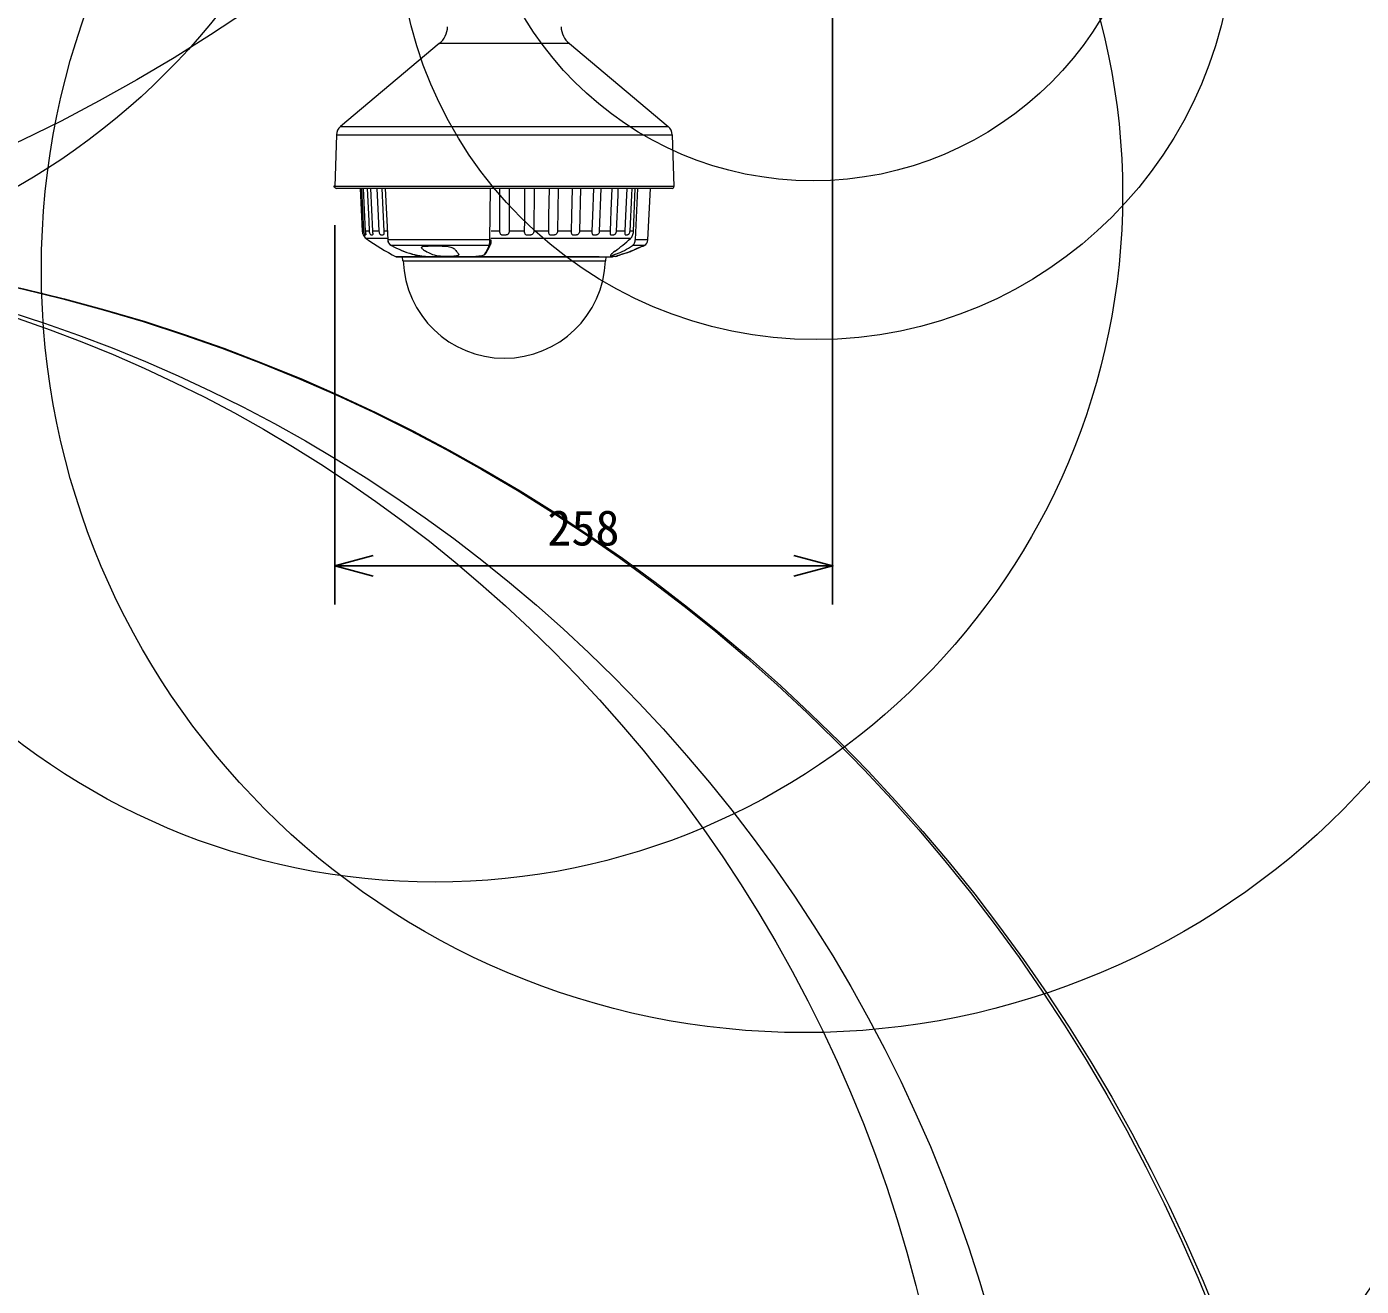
# Model space of a CAD drawing. Units: millimetres, scale not verified. Extents: x -11546 to 11816, y -1356 to 23432.
# Drawn here: x -5.5 to 63.7, y -21.9 to 43.4 of the extents above; entities that cross this region are included whole.
import ezdxf
from ezdxf.enums import TextEntityAlignment as Align

# ---------------------------------------------------------------- set-up
doc = ezdxf.new("R2010")
doc.units = ezdxf.units.MM
doc.header["$LTSCALE"] = 0.125
doc.header["$PDMODE"] = 32
doc.header["$PDSIZE"] = 0.0625
for name, color, linetype in [('0-0_0', 7, 'Continuous'), ('0-5_DEFPOINTS', 7, 'Continuous'), ('0-6_SUNPO', 7, 'Continuous')]:
    doc.layers.add(name, color=color, linetype=linetype)
doc.layers.add('0-4_GAIKEI', color=1, linetype='Continuous', lineweight=18)
doc.styles.add('ＭＳ ゴシック', font='')
doc.styles.get('ＭＳ ゴシック').set_extended_font_data('MS Gothic')

# ---------------------------------------------------------------- blocks, each defined once
blk = doc.blocks.new('_OPEN30')
at = {"layer": '0-0_0'}
blk.add_line((0, 0), (-1, 0), dxfattribs=at)
blk.add_lwpolyline([(-1, 0.26795), (0, 0), (-1, -0.26795)], dxfattribs=at)
blk = doc.blocks.new('D4')
at = {"layer": '0-5_DEFPOINTS'}
for p in [(100.79, -47.0837), (74.9869, -83.3945), (100.79, -103.053)]:
    blk.add_point(p, dxfattribs=at)
at = {"layer": '0-6_SUNPO'}
for p, q in [((100.79, -49.0837), (100.79, -105.053)), ((74.9869, -85.3945), (74.9869, -105.053)), ((76.9869, -103.053), (98.79, -103.053))]:
    blk.add_line(p, q, dxfattribs=at)
at = {"layer": '0-6_SUNPO', "xscale": 2, "yscale": 2, "rotation": 180}
blk.add_blockref('_OPEN30', (74.9869, -103.053), dxfattribs=at)
at = {"layer": '0-6_SUNPO', "xscale": 2, "yscale": 2}
blk.add_blockref('_OPEN30', (100.79, -103.053), dxfattribs=at)
at = {"layer": '0-6_SUNPO', "style": 'ＭＳ ゴシック'}
blk.add_text('258', height=1.833, dxfattribs=at).set_placement((86.0134, -102.553), align=Align.BOTTOM_LEFT)

msp = doc.modelspace()

# ---------------------------------------------------------------- linework, layer by layer
at = {"layer": '0-4_GAIKEI', "color": 7}
for p, q in [((15.9225, 42.5257), (10.8037, 38.2305)), ((22.6634, 42.5257), (27.7822, 38.2305)), ((10.5897, 37.7918), (10.4964, 35.1208)), ((27.9961, 37.7918), (28.0894, 35.1208)), ((27.9925, 35.0204), (10.5934, 35.0204)), ((11.8132, 35.0204), (11.9292, 32.8067)), ((26.737, 32.3481), (26.877, 35.0204)), ((11.9293, 32.8058), (11.9292, 32.8067)), ((11.9292, 32.8067), (11.9294, 32.8041)), ((11.9294, 32.8041), (11.9293, 32.805)), ((26.029, 31.8438), (26.0282, 31.8435)), ((26.031, 31.8446), (26.0306, 31.8444)), ((26.5223, 32.0424), (26.5471, 32.055)), ((13.7102, 31.4726), (24.8757, 31.4726)), ((14.0268, 31.2703), (14.0091, 31.4726)), ((14.0268, 31.2703), (24.5591, 31.2703)), ((24.5591, 31.2703), (24.5768, 31.4726)), ((24.8984, 31.4781), (24.9308, 31.4947)), ((25.0541, 31.4947), (24.9308, 31.4947)), ((25.0604, 31.4955), (25.1249, 31.512))]:
    msp.add_line(p, q, dxfattribs=at)
at = {"layer": '0-4_GAIKEI'}
for p, q in [((22.6634, 42.5257), (15.9225, 42.5257)), ((10.8037, 38.2305), (27.7822, 38.2305)), ((10.5897, 37.7918), (27.9961, 37.7918)), ((28.0894, 35.1208), (10.4964, 35.1208)), ((11.9702, 35.0204), (12.0845, 32.8067)), ((12.3497, 35.0204), (12.4588, 32.8067)), ((12.9403, 35.0204), (13.0408, 32.8067)), ((13.1141, 35.0204), (13.254, 32.3481)), ((18.5429, 32.3481), (18.5738, 35.0204)), ((19.5429, 35.0204), (19.5429, 32.8067)), ((20.838, 35.0204), (20.8178, 32.8067)), ((22.0861, 35.0204), (22.0464, 32.8067)), ((23.2493, 35.0204), (23.1913, 32.8067)), ((24.2923, 35.0204), (24.2177, 32.8067)), ((25.1697, 34.6759), (25.0945, 32.8067)), ((25.1835, 35.0204), (25.1697, 34.6759)), ((25.88, 34.6759), (25.7951, 32.8067)), ((25.8957, 35.0204), (25.88, 34.6759)), ((26.1909, 35.0204), (26.0818, 32.3481)), ((11.9751, 32.6133), (11.975, 32.6154)), ((11.9758, 32.6133), (11.9751, 32.6133)), ((11.9978, 32.8041), (11.9978, 32.8067)), ((12.0845, 32.8067), (12.0847, 32.8041)), ((12.2881, 32.8067), (12.0845, 32.8067)), ((12.1017, 32.6738), (12.1048, 32.6133)), ((12.4588, 32.8067), (12.459, 32.8041)), ((12.7911, 32.8067), (12.4588, 32.8067)), ((12.7909, 32.8041), (12.7911, 32.8067)), ((13.0408, 32.8067), (13.0409, 32.8041)), ((13.2207, 32.8067), (13.0408, 32.8067)), ((19.0437, 32.8067), (18.603, 32.8067)), ((19.0429, 32.8041), (19.0437, 32.8067)), ((19.5429, 32.8067), (19.5429, 32.8041)), ((20.3262, 32.8067), (19.5429, 32.8067)), ((20.3254, 32.8041), (20.3262, 32.8067)), ((20.8178, 32.8067), (20.8178, 32.8041)), ((21.5773, 32.8067), (20.8178, 32.8067)), ((21.5765, 32.8041), (21.5773, 32.8067)), ((22.0464, 32.8067), (22.0463, 32.8041)), ((22.7589, 32.8067), (22.0464, 32.8067)), ((22.7582, 32.8041), (22.7589, 32.8067)), ((23.1913, 32.8067), (23.1912, 32.8041)), ((23.8353, 32.8067), (23.1913, 32.8067)), ((24.2177, 32.8067), (24.2176, 32.8041)), ((24.7737, 32.8067), (24.2177, 32.8067)), ((25.0945, 32.8067), (25.0944, 32.8041)), ((25.5455, 32.8067), (25.0945, 32.8067)), ((25.5449, 32.8041), (25.5455, 32.8067)), ((25.7951, 32.8067), (25.7949, 32.8041)), ((25.9942, 32.8067), (25.7951, 32.8067)), ((13.2406, 32.4271), (12.1322, 32.4271)), ((18.5429, 32.3481), (13.254, 32.3481)), ((18.5099, 32.055), (13.4388, 32.055)), ((25.8326, 32.4271), (18.5987, 32.4271)), ((26.5471, 32.055), (25.93, 32.055)), ((26.737, 32.3481), (26.0818, 32.3481)), ((24.2122, 31.4781), (13.6875, 31.4781)), ((15.2069, 31.4955), (17.8109, 31.4955)), ((15.2113, 31.4947), (17.8125, 31.4947)), ((24.8008, 31.5569), (24.8008, 31.5339)), ((24.9308, 31.4947), (24.8549, 31.4947)), ((25.0604, 31.4955), (24.861, 31.4955)), ((25.4579, 31.6249), (25.4572, 31.6247))]:
    msp.add_line(p, q, dxfattribs=at)
for points in [[(11.8833, 35.0204), (11.9978, 32.8067), (11.9292, 32.8067)], [(12.1785, 35.0204), (12.2618, 33.3332), (12.2881, 32.8067)], [(12.6899, 35.0204), (12.755, 33.5946), (12.7911, 32.8067)], [(19.0422, 35.0204), (19.0429, 33.8577), (19.0428, 33.3332), (19.0437, 32.8067)], [(20.3449, 35.0204), (20.335, 33.8577), (20.33, 33.3332), (20.3262, 32.8067)], [(21.6155, 35.0204), (21.5906, 33.5946), (21.5773, 32.8067)], [(22.8156, 35.0204), (22.7788, 33.5946), (22.7589, 32.8067)], [(23.9087, 35.0204), (23.8612, 33.5946), (23.8353, 32.8067)], [(24.8617, 35.0204), (24.8153, 33.8577), (24.7942, 33.3332), (24.7737, 32.8067)], [(25.6453, 35.0204), (25.5808, 33.5946), (25.5455, 32.8067)], [(25.8326, 32.4271), (25.8655, 32.461), (25.8951, 32.499), (25.9214, 32.5409), (25.944, 32.586), (25.9626, 32.6339), (25.9771, 32.684), (25.9873, 32.7356), (25.9932, 32.7884), (25.9942, 32.8067), (26.0845, 35.0204)], [(11.9978, 32.8041), (12.0021, 32.7644), (12.01, 32.7264), (12.021, 32.6911), (12.0351, 32.6585), (12.0499, 32.6326), (12.0578, 32.6221), (12.0644, 32.6155), (12.0678, 32.6135), (12.0692, 32.6133), (12.1048, 32.6133)], [(12.0847, 32.8041), (12.0876, 32.7665), (12.0976, 32.6962), (12.1058, 32.6524), (12.1094, 32.6265)], [(12.1094, 32.6265), (12.1089, 32.6174), (12.1078, 32.6147), (12.1065, 32.6136), (12.1048, 32.6133)], [(12.2879, 32.8041), (12.2926, 32.7643), (12.3017, 32.7264), (12.3148, 32.6912), (12.3322, 32.6585), (12.3517, 32.6327), (12.3636, 32.6216), (12.3744, 32.615), (12.3821, 32.6133), (12.4521, 32.6133)], [(12.4689, 32.6692), (12.4692, 32.6443), (12.4682, 32.6341), (12.4648, 32.6222), (12.4596, 32.6155), (12.4521, 32.6133)], [(12.459, 32.8041), (12.4634, 32.7389), (12.4683, 32.6797), (12.4689, 32.6692)], [(12.7909, 32.8041), (12.7958, 32.7643), (12.8058, 32.7263), (12.8206, 32.6913), (12.8408, 32.6585), (12.8643, 32.6329), (12.8794, 32.6217), (12.8938, 32.615), (12.905, 32.6133), (13.0073, 32.6133)], [(13.0409, 32.8041), (13.0438, 32.7265), (13.0438, 32.691), (13.0417, 32.6617), (13.0395, 32.6488), (13.0343, 32.6325), (13.0284, 32.623), (13.0209, 32.6166), (13.0073, 32.6133)], [(19.0429, 32.8041), (19.0461, 32.7643), (19.055, 32.7262), (19.0697, 32.6913), (19.0842, 32.6686), (19.1019, 32.6489), (19.1224, 32.6331), (19.1447, 32.6219), (19.1672, 32.6154), (19.1905, 32.6133), (19.3953, 32.6133)], [(19.5429, 32.8041), (19.5398, 32.7643), (19.5309, 32.7262), (19.5162, 32.6913), (19.5017, 32.6686), (19.484, 32.6489), (19.4635, 32.6331), (19.4412, 32.6219), (19.4186, 32.6154), (19.3953, 32.6133)], [(20.3254, 32.8041), (20.3278, 32.7643), (20.3355, 32.7263), (20.3485, 32.6912), (20.3616, 32.6685), (20.3778, 32.6489), (20.397, 32.6331), (20.4182, 32.6218), (20.4399, 32.6154), (20.4627, 32.6133), (20.6644, 32.6133)], [(20.8178, 32.8041), (20.814, 32.7642), (20.8041, 32.7262), (20.7882, 32.6913), (20.7728, 32.6686), (20.7542, 32.649), (20.7329, 32.6332), (20.7101, 32.6219), (20.6875, 32.6154), (20.6644, 32.6133)], [(21.5765, 32.8041), (21.5781, 32.7644), (21.5843, 32.7263), (21.5952, 32.6911), (21.6035, 32.6738), (21.6135, 32.658), (21.625, 32.6443), (21.6382, 32.633), (21.6576, 32.6218), (21.6778, 32.6154), (21.6993, 32.6133), (21.8917, 32.6133)], [(22.0463, 32.8041), (22.042, 32.7642), (22.0315, 32.7262), (22.0148, 32.6913), (21.9989, 32.6687), (21.9799, 32.649), (21.9586, 32.6332), (21.936, 32.6219), (21.914, 32.6154), (21.8917, 32.6133)], [(22.7582, 32.8041), (22.7586, 32.7723), (22.7612, 32.7413), (22.7656, 32.7154), (22.772, 32.6911), (22.7791, 32.6727), (22.7881, 32.656), (22.7974, 32.6434), (22.8081, 32.6329), (22.8251, 32.6217), (22.8432, 32.6153), (22.8628, 32.6133), (23.0401, 32.6133)], [(23.1912, 32.8041), (23.1865, 32.7642), (23.1756, 32.7262), (23.1587, 32.6914), (23.1428, 32.6687), (23.124, 32.649), (23.1031, 32.6331), (23.0814, 32.6218), (23.0608, 32.6154), (23.0401, 32.6133)], [(23.8346, 32.8041), (23.8353, 32.8066), (23.8353, 32.8067)], [(23.8346, 32.8041), (23.8346, 32.7646), (23.8372, 32.7265), (23.8431, 32.691), (23.8478, 32.674), (23.854, 32.6583), (23.8617, 32.6444), (23.8711, 32.6327), (23.8853, 32.6216), (23.9007, 32.6153), (23.9178, 32.6133), (24.0747, 32.6133)], [(24.2176, 32.8041), (24.2127, 32.7642), (24.2018, 32.7262), (24.1851, 32.6913), (24.1697, 32.6687), (24.1517, 32.649), (24.1319, 32.6331), (24.1117, 32.6218), (24.093, 32.6154), (24.0747, 32.6133)], [(24.773, 32.8041), (24.7722, 32.7646), (24.7729, 32.7265), (24.7759, 32.691), (24.7799, 32.6686), (24.7861, 32.6488), (24.7949, 32.6326), (24.8059, 32.6215), (24.8182, 32.6153), (24.8323, 32.6133), (24.9639, 32.6133)], [(24.773, 32.8041), (24.7736, 32.8065), (24.7737, 32.8067)], [(25.0944, 32.8041), (25.0895, 32.7642), (25.0788, 32.7262), (25.0629, 32.6913), (25.0517, 32.6734), (25.0391, 32.6571), (25.0267, 32.6441), (25.0136, 32.633), (24.9956, 32.6217), (24.9794, 32.6154), (24.9639, 32.6133)], [(25.5449, 32.8041), (25.5421, 32.7265), (25.542, 32.691), (25.5441, 32.6617), (25.5463, 32.6488), (25.5515, 32.6325), (25.5574, 32.623), (25.565, 32.6166), (25.5785, 32.6133), (25.6809, 32.6133)], [(25.7949, 32.8041), (25.7901, 32.7643), (25.78, 32.7263), (25.7653, 32.6913), (25.745, 32.6585), (25.7215, 32.6329), (25.7065, 32.6217), (25.692, 32.615), (25.6809, 32.6133)], [(13.254, 32.3481), (13.2568, 32.3182), (13.2638, 32.2815), (13.2732, 32.2494), (13.2886, 32.2118), (13.306, 32.1798), (13.3269, 32.1495), (13.3524, 32.1199), (13.3808, 32.0936), (13.4099, 32.0721), (13.4388, 32.055)], [(15.0976, 31.8435), (15.0618, 31.8683), (15.0335, 31.894), (15.0147, 31.9185), (15.0088, 31.9303), (15.0051, 31.9419), (15.0039, 31.9566), (15.0071, 31.9707), (15.0177, 31.9871), (15.0354, 32.0013), (15.0497, 32.0087), (15.0665, 32.015), (15.1091, 32.0247), (15.1624, 32.0296), (15.3506, 32.0363), (15.5311, 32.0411), (15.6782, 32.0424)], [(15.6782, 32.0424), (15.8069, 32.0415), (16.0679, 32.0356), (16.2417, 32.0305)], [(16.2417, 32.0305), (16.3135, 32.0255), (16.3855, 32.0152), (16.4553, 32.0001), (16.5211, 31.9811), (16.5774, 31.9605), (16.6281, 31.9377), (16.6722, 31.9133), (16.7068, 31.8896), (16.7343, 31.8654), (16.7518, 31.8442)], [(18.5099, 32.055), (18.5204, 32.0945), (18.5292, 32.1446), (18.5363, 32.2075), (18.5408, 32.2751), (18.5429, 32.3481)], [(18.5429, 32.3481), (18.5842, 32.3485), (18.5953, 32.3494), (18.5972, 32.3498), (18.5976, 32.35), (18.5978, 32.3501), (18.5978, 32.3502)], [(18.5979, 32.3502), (18.5936, 32.2553), (18.5848, 32.1813), (18.5731, 32.1244), (18.5612, 32.0867), (18.5584, 32.0799)], [(25.93, 32.055), (25.9529, 32.0713), (25.9745, 32.0905), (26.0042, 32.1239), (26.0234, 32.1517), (26.0442, 32.1902), (26.0635, 32.2406), (26.0736, 32.2803), (26.0791, 32.3143), (26.0818, 32.3481)], [(15.2121, 31.4946), (15.1234, 31.4975), (15.0206, 31.5068), (14.9106, 31.5221), (14.7994, 31.5421), (14.656, 31.5746), (14.5542, 31.6023), (14.5217, 31.6122)], [(14.5248, 31.6123), (14.6017, 31.5899), (14.6792, 31.5697), (14.757, 31.5518), (14.9078, 31.5231), (14.9775, 31.5128), (15.1043, 31.4995), (15.1577, 31.4964), (15.2069, 31.4955)], [(15.5076, 31.6248), (15.5755, 31.5976), (15.6521, 31.5735), (15.7095, 31.5587), (15.7693, 31.5457), (15.8321, 31.5345), (15.8957, 31.5254), (15.9593, 31.5186), (16.0211, 31.5143), (16.0808, 31.5127)], [(16.914, 31.6255), (16.9223, 31.6136), (16.9277, 31.6019), (16.9298, 31.5929), (16.9297, 31.5841), (16.9272, 31.5748), (16.9219, 31.5659), (16.9138, 31.5574), (16.9029, 31.5496), (16.8865, 31.5412), (16.8664, 31.5339), (16.843, 31.5277), (16.8167, 31.5226), (16.7567, 31.5156), (16.6817, 31.5128)], [(17.8109, 31.4955), (17.8795, 31.4966), (17.946, 31.5003), (18.0081, 31.5067), (18.066, 31.5157), (18.1169, 31.5271), (18.1622, 31.541), (18.2, 31.5566), (18.2318, 31.5742), (18.257, 31.5933), (18.2739, 31.6123)], [(18.3173, 31.6312), (18.2964, 31.6072), (18.2676, 31.5844), (18.2298, 31.5627), (18.1844, 31.5438), (18.1289, 31.5269), (18.0605, 31.5127), (17.9726, 31.5014), (17.8761, 31.4955), (17.8128, 31.4946)], [(25.0324, 31.7713), (24.9519, 31.7111), (24.885, 31.6566), (24.8521, 31.6269), (24.8268, 31.6009), (24.8096, 31.5791), (24.803, 31.5668), (24.8008, 31.5569)], [(24.8008, 31.534), (24.8039, 31.5186), (24.8128, 31.5062), (24.8273, 31.4979), (24.8449, 31.4948), (24.8539, 31.4946)], [(25.08, 31.6123), (24.9406, 31.5553), (24.8779, 31.5271), (24.8565, 31.5157), (24.8436, 31.5067), (24.8407, 31.5031), (24.8401, 31.5015), (24.8405, 31.4997), (24.8412, 31.4988), (24.8452, 31.4969), (24.861, 31.4955)]]:
    msp.add_lwpolyline(points, dxfattribs=at)
at = {"layer": '0-4_GAIKEI', "color": 7}
for points in [[(11.9294, 32.8041), (11.9359, 32.7462), (11.9477, 32.6928), (11.9544, 32.6707), (11.9675, 32.6343), (11.9757, 32.6138), (11.9759, 32.6134), (11.9759, 32.6133)], [(26.4698, 32.0296), (26.4523, 32.0243), (26.3886, 31.9994), (26.3281, 31.9739), (26.193, 31.9154), (26.0281, 31.8436)], [(26.029, 31.8438), (26.2977, 31.9606), (26.4087, 32.0073), (26.4528, 32.0236)], [(25.4572, 31.6248), (25.2101, 31.5447), (25.1344, 31.5201), (25.1182, 31.514), (25.1171, 31.5134), (25.1168, 31.5131), (25.1167, 31.513), (25.1166, 31.5129), (25.1167, 31.5128), (25.1168, 31.5127), (25.1171, 31.5127), (25.1249, 31.512)], [(25.1293, 31.5179), (25.2374, 31.5533), (25.4579, 31.6249)], [(25.1516, 31.5256), (25.2627, 31.5614), (25.3033, 31.5744)]]:
    msp.add_lwpolyline(points, dxfattribs=at)
at = {"layer": '0-4_GAIKEI'}
for centre, radius in [((-45.8564, 121.0014), 92.6192), ((-23.921, 66.6069), 36.255), ((16.8186, -76.2524), 146.8143), ((33.8716, -62.1232), 132.6849), ((16.3042, -20.3011), 90.6691), ((34.2793, -25.915), 96.283), ((34.3639, -9.9349), 80.3027), ((15.878, 11.6898), 58.8672), ((34.6299, 4.9181), 65.6394), ((15.6987, 34.7164), 35.6482), ((34.8384, 30.8165), 39.5486), ((35.4564, 48.867), 21.6826), ((35.3011, 52.8864), 17.4738), ((27.3056, -319.4039), 388.9165), ((28.1433, -202.7317), 272.2412), ((-25.4783, -55.8414), 87.911), ((-25.4955, -55.5834), 87.6451), ((-29.0837, -44.4121), 76.4745), ((-28.9486, -39.7875), 71.8402)]:
    msp.add_circle(centre, radius, dxfattribs=at)
at = {"layer": '0-4_GAIKEI', "color": 7}
for centre, radius in [((24.0375, -643.0508), 713.1818), ((27.9581, -286.822), 356.9315)]:
    msp.add_circle(centre, radius, dxfattribs=at)
for centre, radius, start, end in [((15.1511, 43.4449), 1.2, 310, 358), ((23.4347, 43.4449), 1.2, 182, 230), ((11.1893, 37.7709), 0.6, 130, 178), ((27.3965, 37.7709), 0.6, 2, 50), ((10.5934, 35.1174), 0.097, 178, 270), ((27.9925, 35.1174), 0.097, 270, 2), ((12.4243, 32.8329), 0.5, 206.05792, 234.25559), ((19.1455, 42.1718), 12.0061, 234.25768, 242.9606), ((23.2999, 38.1116), 6.8362, 291.70426, 293.54348), ((23.2933, 38.1246), 6.8506, 292.15173, 293.52894), ((23.2937, 38.1246), 6.8506, 292.15523, 293.53276), ((51.7155, -26.7821), 64.0061, 113.38443, 113.65874), ((26.4387, 32.0909), 0.0687, 281.27511, 296.88683), ((26.3063, 32.7498), 0.7409, 281.41067, 285.9897), ((26.3367, 32.6905), 0.6742, 281.38043, 285.98053), ((26.4908, 32.1045), 0.0697, 286.30851, 296.89387), ((26.3874, 32.3665), 0.35, 297.13826, 356.99981), ((13.7102, 31.5228), 0.0502, 243.01666, 269.94718), ((19.2929, 31.4703), 5.2501, 182.18322, 357.81787), ((24.8756, 31.5228), 0.0502, 270.05281, 296.98335), ((25.054, 31.5216), 0.0269, 270.28641, 283.76472), ((25.0993, 31.5804), 0.07, 284.70542, 300.57353), ((25.1072, 31.5797), 0.07, 284.65742, 309.46002), ((23.3089, 38.0845), 6.8075, 288.39514, 292.15739), ((23.3105, 38.0818), 6.8046, 288.39518, 292.1599), ((23.3049, 38.0988), 6.8224, 290.03372, 291.70479)]:
    msp.add_arc(centre, radius, start, end, dxfattribs=at)
at = {"layer": '0-4_GAIKEI'}
for centre, radius, start, end in [((12.292, 32.8053), 0.00417, 160.06171, 196.66483), ((13.5939, 32.3663), 0.3498, 182.97187, 242.87571), ((13.2487, 32.4208), 0.0728, 266.80058, 274.19847), ((13.4366, 32.06), 0.00552, 247.19749, 293.86548), ((16.5417, 38.1293), 6.8229, 242.90906, 252.77899), ((16.548, 38.1302), 6.8247, 242.89769, 252.75561), ((17.031, 34.966), 3.6725, 238.23393, 240.18195), ((19.7614, 33.9013), 3.6454, 214.35346, 215.97578), ((19.8628, 38.8937), 8.8008, 305.97279, 312.71221), ((23.3182, 36.0308), 4.7569, 291.73853, 303.30174), ((14.5231, 31.6172), 0.00521, 254.21212, 289.40214), ((16.9931, 34.9019), 3.5981, 240.19802, 245.61473), ((15.2121, 31.51), 0.0154, 250.33629, 269.92572), ((16.397, 106.0732), 74.5612, 269.757, 269.98457), ((16.3705, 92.2836), 60.7716, 270.00613, 270.29345), ((19.4188, 33.645), 3.2175, 215.86554, 218.87749), ((17.813, 31.4973), 0.00273, 221.60087, 266.39506), ((24.8539, 31.5225), 0.0279, 271.90196, 284.56629)]:
    msp.add_arc(centre, radius, start, end, dxfattribs=at)
for centre, major_axis, ratio, start_param, end_param in [((17.2786, 43.1332), (-0.5386, 11.8445), 0.17696, 3.3679671, 3.4953016), ((16.7254, 47.2606), (-1.1164, 15.9662), 0.16067, 3.3364371, 3.445545)]:
    msp.add_ellipse(centre, major_axis=major_axis, ratio=ratio, start_param=start_param, end_param=end_param, dxfattribs=at)

# ---------------------------------------------------------------- block references
at = {"layer": '0-6_SUNPO'}
msp.add_blockref('D4', (-64.4904, 118.5153), dxfattribs=at)

doc.saveas('drawing.dxf')
